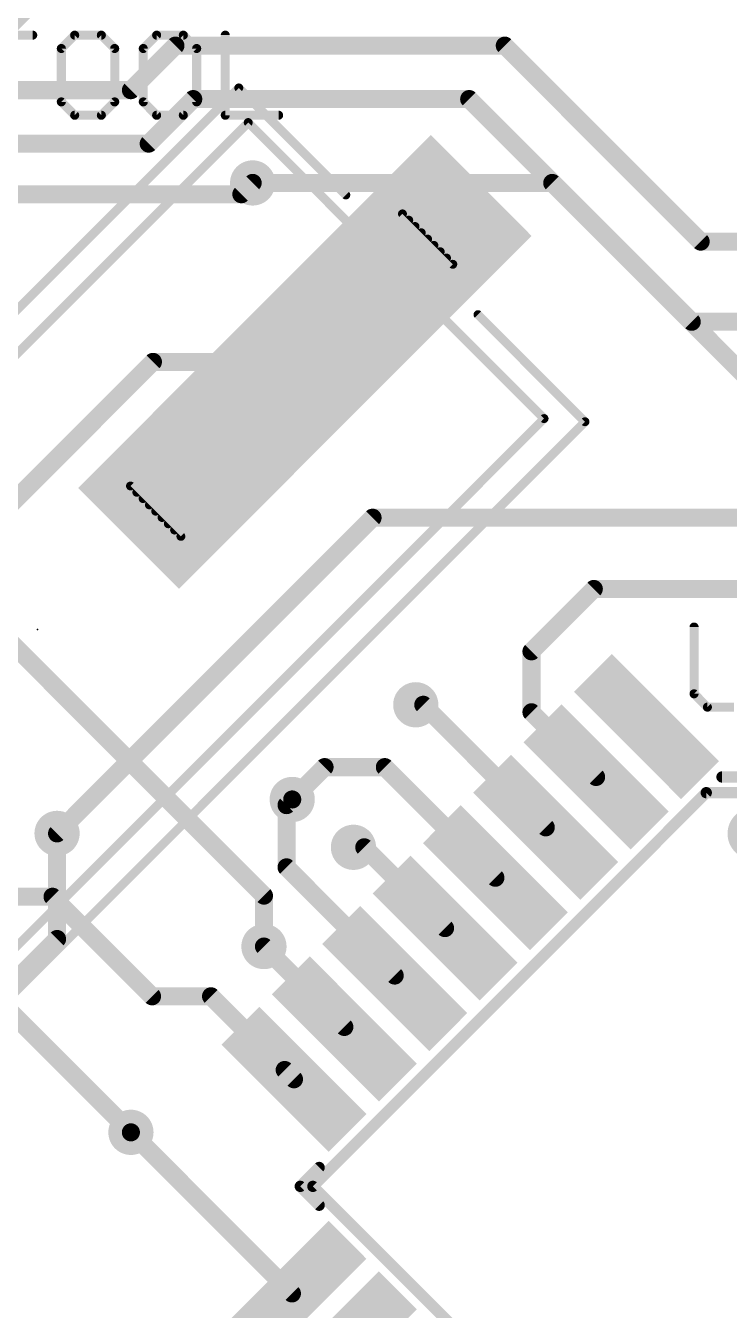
# Model space of a CAD drawing. Extents: x -0.1 to 50.1, y -0.1 to 50.1.
# Drawn here: x 16.82 to 24.72, y 23.6 to 38.02 of the extents above; entities that cross this region are included whole.
import ezdxf

# ---------------------------------------------------------------- set-up
doc = ezdxf.new("R2010")
doc.units = 0
for name, color, linetype in [('1', 22, 'CONTINUOUS'), ('16', 175, 'CONTINUOUS'), ('18', 82, 'CONTINUOUS'), ('2', 175, 'CONTINUOUS'), ('21', 253, 'CONTINUOUS'), ('23', 7, 'CONTINUOUS'), ('25', 253, 'CONTINUOUS'), ('29', 253, 'CONTINUOUS'), ('31', 253, 'CONTINUOUS'), ('51', 253, 'CONTINUOUS')]:
    doc.layers.add(name, color=color, linetype=linetype)

# ---------------------------------------------------------------- blocks, each defined once
blk = doc.blocks.new('RECT')
blk.add_solid([(-0.5, -0.5), (0.5, -0.5), (-0.5, 0.5), (0.5, 0.5)])
blk = doc.blocks.new('ROUNDV')
at = {"const_width": 0.5}
blk.add_lwpolyline([(0, -0.25, 1), (0, 0.25, 1), (0, -0.25)], format="xyb", dxfattribs=at)

msp = doc.modelspace()

# ---------------------------------------------------------------- linework, layer by layer
at = {"layer": '1', "const_width": 0.2032}
for points in [[(18, 37.3), (18.5, 37.8)], [(18.5, 37.8), (22.2, 37.8)], [(22.2, 37.8), (24.4, 35.6)], [(16.4464, 37.3), (18, 37.3)], [(18.2, 36.7), (18.7, 37.2)], [(18.7, 37.2), (21.8, 37.2)], [(21.8, 37.2), (24.3, 34.7)], [(14.1508, 36.7), (18.2, 36.7)], [(19.2405, 36.1315), (19.3675, 36.2585)], [(7.493, 36.1315), (19.2405, 36.1315)], [(24.4, 35.6), (30, 35.6)], [(24.3, 34.7), (26, 34.7)], [(18.2474, 34.2494), (16.4592, 32.4612)], [(19.9543, 34.2494), (18.2474, 34.2494)], [(20.7144, 32.5), (17.1704, 28.956)], [(31.9, 32.5), (20.7144, 32.5)], [(22.5, 31), (23.2, 31.7)], [(23.2, 31.7), (26.2, 31.7)], [(22.5, 30.3156), (22.5, 31)], [(21.2, 30.4), (21.2843, 30.4)], [(21.2843, 30.4), (22.6601, 29.0241)], [(23.2258, 29.5898), (22.5, 30.3156)], [(20.175, 29.7), (19.812, 29.337)], [(20.8529, 29.7), (20.175, 29.7)], [(20.8529, 29.7), (22.0945, 28.4584)], [(19.7485, 29.2735), (19.812, 29.337)], [(19.7485, 28.575), (19.7485, 29.2735)], [(20.5, 28.8), (20.6215, 28.8)], [(20.6215, 28.8), (21.5288, 27.8927)], [(20.9631, 27.3604), (19.7485, 28.575)], [(13.9497, 28.2448), (17.1196, 28.2448)], [(17.1196, 28.2448), (18.2372, 27.1272)], [(20.3974, 26.7831), (19.4945, 27.686)], [(20.9631, 27.327), (20.9631, 27.3604)], [(18.2372, 27.1272), (18.9002, 27.1272)], [(18.9002, 27.1272), (19.8317, 26.1957)], [(20.3974, 26.7614), (20.3974, 26.7831)], [(19.7274, 26.3), (19.8317, 26.1957)], [(19.8085, 23.7915), (18, 25.6)], [(19.8317, 23.7915), (19.8085, 23.7915)]]:
    msp.add_lwpolyline(points, dxfattribs=at)
at = {"layer": '1', "const_width": 0.1016}
for points in [[(18.5, 37.8508, 1), (18.5, 37.7492)], [(18.5359, 37.7641, 1), (18.4641, 37.8359)], [(22.2359, 37.8359, 1), (22.1641, 37.7641)], [(22.2, 37.7492, 1), (22.2, 37.8508)], [(17.9641, 37.3359, 1), (18.0359, 37.2641)], [(18, 37.2492, 1), (18, 37.3508)], [(18.7, 37.2508, 1), (18.7, 37.1492)], [(18.7359, 37.1641, 1), (18.6641, 37.2359)], [(21.8359, 37.2359, 1), (21.7641, 37.1641)], [(21.8, 37.1492, 1), (21.8, 37.2508)], [(18.1641, 36.7359, 1), (18.2359, 36.6641)], [(18.2, 36.6492, 1), (18.2, 36.7508)], [(19.4034, 36.2226, 1), (19.3316, 36.2944)], [(19.2046, 36.1674, 1), (19.2764, 36.0956)], [(19.2405, 36.0807, 1), (19.2405, 36.1823)], [(24.4, 35.6508, 1), (24.4, 35.5492)], [(24.3641, 35.5641, 1), (24.4359, 35.6359)], [(24.3, 34.7508, 1), (24.3, 34.6492)], [(24.2641, 34.6641, 1), (24.3359, 34.7359)], [(18.2474, 34.3002, 1), (18.2474, 34.1986)], [(18.2833, 34.2135, 1), (18.2115, 34.2853)], [(19.9543, 34.1986, 1), (19.9543, 34.3002)], [(20.7144, 32.5508, 1), (20.7144, 32.4492)], [(20.7503, 32.4641, 1), (20.6785, 32.5359)], [(23.2, 31.7508, 1), (23.2, 31.6492)], [(23.2359, 31.6641, 1), (23.1641, 31.7359)], [(22.5508, 31, 1), (22.4492, 31)], [(22.4641, 31.0359, 1), (22.5359, 30.9641)], [(21.2, 30.4508, 1), (21.2, 30.3492)], [(21.3202, 30.4359, 1), (21.2483, 30.3641)], [(21.2843, 30.3492, 1), (21.2843, 30.4508)], [(22.5359, 30.3515, 1), (22.4641, 30.2797)], [(22.4492, 30.3156, 1), (22.5508, 30.3156)], [(20.175, 29.7508, 1), (20.175, 29.6492)], [(20.2109, 29.6641, 1), (20.1391, 29.7359)], [(20.8888, 29.7359, 1), (20.817, 29.6641)], [(20.8529, 29.6492, 1), (20.8529, 29.7508)], [(23.1899, 29.5539, 1), (23.2618, 29.6257)], [(19.7761, 29.3729, 1), (19.8479, 29.3011)], [(19.8479, 29.3011, 1), (19.7761, 29.3729)], [(19.7993, 29.2735, 1), (19.6977, 29.2735)], [(19.7126, 29.3094, 1), (19.7844, 29.2376)], [(17.1345, 28.9919, 1), (17.2063, 28.9201)], [(22.6242, 28.9882, 1), (22.6961, 29.06)], [(20.5, 28.8508, 1), (20.5, 28.7492)], [(20.6574, 28.8359, 1), (20.5856, 28.7641)], [(20.6215, 28.7492, 1), (20.6215, 28.8508)], [(19.7844, 28.6109, 1), (19.7126, 28.5391)], [(19.6977, 28.575, 1), (19.7993, 28.575)], [(22.0585, 28.4225, 1), (22.1304, 28.4943)], [(17.1555, 28.2807, 1), (17.0837, 28.2089)], [(17.1196, 28.194, 1), (17.1196, 28.2956)], [(21.4929, 27.8568, 1), (21.5647, 27.9287)], [(19.5304, 27.7219, 1), (19.4586, 27.6501)], [(21.0139, 27.3604, 1), (20.9123, 27.3604)], [(20.9272, 27.3245, 1), (20.999, 27.3963)], [(20.9123, 27.327, 1), (21.0139, 27.327)], [(18.2372, 27.178, 1), (18.2372, 27.0764)], [(18.2013, 27.0913, 1), (18.2731, 27.1631)], [(18.9361, 27.1631, 1), (18.8643, 27.0913)], [(18.9002, 27.0764, 1), (18.9002, 27.178)], [(20.4482, 26.7831, 1), (20.3466, 26.7831)], [(20.3615, 26.7472, 1), (20.4333, 26.819)], [(20.3466, 26.7614, 1), (20.4482, 26.7614)], [(19.7633, 26.3359, 1), (19.6915, 26.2641)], [(19.7958, 26.1598, 1), (19.8676, 26.2316)], [(19.7958, 26.1598, 1), (19.8676, 26.2316)], [(18.0359, 25.6359, 1), (17.9641, 25.5641)], [(19.8085, 23.8423, 1), (19.8085, 23.7407)], [(19.7726, 23.7556, 1), (19.8444, 23.8274)], [(19.8317, 23.7407, 1), (19.8317, 23.8423)]]:
    msp.add_lwpolyline(points, format="xyb", dxfattribs=at)
at = {"layer": '16', "const_width": 0.2032}
for points in [[(18.6, 39.9868), (14.6, 35.9868)], [(19.3675, 36.2585), (22.733, 36.2585)], [(22.733, 36.2585), (24.8915, 34.1)], [(19.4945, 28.2575), (16.51, 31.242)], [(17.1704, 28.956), (17.1704, 27.7704)], [(19.4945, 27.686), (19.4945, 28.2575)], [(17.1704, 27.7704), (16.5, 27.1)]]:
    msp.add_lwpolyline(points, dxfattribs=at)
at = {"layer": '16', "const_width": 0.1016}
for points in [[(19.3675, 36.3093, 1), (19.3675, 36.2077)], [(22.7689, 36.2944, 1), (22.6971, 36.2226)], [(22.733, 36.2077, 1), (22.733, 36.3093)], [(17.2212, 28.956, 1), (17.1196, 28.956)], [(19.5453, 28.2575, 1), (19.4437, 28.2575)], [(19.4586, 28.2216, 1), (19.5304, 28.2934)], [(17.2063, 27.7345, 1), (17.1345, 27.8063)], [(17.1196, 27.7704, 1), (17.2212, 27.7704)], [(19.4437, 27.686, 1), (19.5453, 27.686)]]:
    msp.add_lwpolyline(points, format="xyb", dxfattribs=at)
at = {"layer": '2', "const_width": 0.2032}
msp.add_lwpolyline([(18, 25.6), (16.5, 27.1)], dxfattribs=at)
at = {"layer": '2', "const_width": 0.1016}
msp.add_lwpolyline([(17.9641, 25.5641, 1), (18.0359, 25.6359)], format="xyb", dxfattribs=at)
at = {"layer": '21'}
for points, const_width in [([(16.2975, 37.9176), (16.897, 37.9176)], 0.1016), ([(17.3682, 37.9176), (17.2183, 37.7677)], 0.1016), ([(17.6679, 37.9176), (17.3682, 37.9176)], 0.1016), ([(17.8178, 37.7677), (17.6679, 37.9176)], 0.1016), ([(18.289, 37.9176), (18.1391, 37.7677)], 0.1016), ([(18.5887, 37.9176), (18.289, 37.9176)], 0.1016), ([(18.7386, 37.7677), (18.5887, 37.9176)], 0.1016), ([(19.0599, 37.9176), (19.0599, 37.0184)], 0.1016), ([(17.2183, 37.7677), (17.2183, 37.1683)], 0.1016), ([(17.8178, 37.1683), (17.8178, 37.7677)], 0.1016), ([(18.1391, 37.7677), (18.1391, 37.1683)], 0.1016), ([(18.7386, 37.1683), (18.7386, 37.7677)], 0.1016), ([(10.7972, 28.9108), (19.2118, 37.3253)], 0.1), ([(19.2118, 37.3253), (20.4139, 36.1232)], 0.1), ([(17.2183, 37.1683), (17.3682, 37.0184)], 0.1016), ([(17.6679, 37.0184), (17.8178, 37.1683)], 0.1016), ([(18.1391, 37.1683), (18.289, 37.0184)], 0.1016), ([(18.5887, 37.0184), (18.7386, 37.1683)], 0.1016), ([(17.3682, 37.0184), (17.6679, 37.0184)], 0.1016), ([(18.289, 37.0184), (18.5887, 37.0184)], 0.1016), ([(19.0599, 37.0184), (19.6593, 37.0184)], 0.1016), ([(21.8988, 34.7797), (23.1009, 33.5777)], 0.1), ([(23.1009, 33.5777), (14.6156, 25.0924)], 0.1), ([(24.64, 29.5898), (25.2057, 29.5898)], 0.127), ([(19.9024, 24.9936), (20.1146, 25.2057)], 0.127), ([(19.9024, 24.9936), (20.1146, 24.7815)], 0.127)]:
    msp.add_lwpolyline(points, dxfattribs=dict(at, const_width=const_width))
for points, const_width in [([(16.897, 37.8922, 1), (16.897, 37.943)], 0.0508), ([(17.3682, 37.943, 1), (17.3682, 37.8922)], 0.0508), ([(17.3861, 37.8996, 1), (17.3502, 37.9355)], 0.0508), ([(17.6859, 37.9355, 1), (17.6499, 37.8996)], 0.0508), ([(17.6679, 37.8922, 1), (17.6679, 37.943)], 0.0508), ([(18.289, 37.943, 1), (18.289, 37.8922)], 0.0508), ([(18.3069, 37.8996, 1), (18.271, 37.9355)], 0.0508), ([(18.6066, 37.9355, 1), (18.5707, 37.8996)], 0.0508), ([(18.5887, 37.8922, 1), (18.5887, 37.943)], 0.0508), ([(19.0853, 37.9176, 1), (19.0345, 37.9176)], 0.0508), ([(17.2437, 37.7677, 1), (17.1929, 37.7677)], 0.0508), ([(17.2004, 37.7857, 1), (17.2363, 37.7497)], 0.0508), ([(17.8432, 37.7677, 1), (17.7924, 37.7677)], 0.0508), ([(17.7998, 37.7497, 1), (17.8357, 37.7857)], 0.0508), ([(18.1211, 37.7857, 1), (18.1571, 37.7497)], 0.0508), ([(18.1645, 37.7677, 1), (18.1137, 37.7677)], 0.0508), ([(18.764, 37.7677, 1), (18.7131, 37.7677)], 0.0508), ([(18.7206, 37.7497, 1), (18.7565, 37.7857)], 0.0508), ([(19.2295, 37.343, 1), (19.1941, 37.3076)], 0.05), ([(19.2295, 37.3076, 1), (19.1941, 37.343)], 0.05), ([(17.2363, 37.1862, 1), (17.2004, 37.1503)], 0.0508), ([(17.8357, 37.1503, 1), (17.7998, 37.1862)], 0.0508), ([(18.1571, 37.1862, 1), (18.1211, 37.1503)], 0.0508), ([(18.7565, 37.1503, 1), (18.7206, 37.1862)], 0.0508), ([(17.1929, 37.1683, 1), (17.2437, 37.1683)], 0.0508), ([(17.3682, 37.0438, 1), (17.3682, 36.993)], 0.0508), ([(17.6679, 36.993, 1), (17.6679, 37.0438)], 0.0508), ([(17.7924, 37.1683, 1), (17.8432, 37.1683)], 0.0508), ([(18.1137, 37.1683, 1), (18.1645, 37.1683)], 0.0508), ([(18.289, 37.0438, 1), (18.289, 36.993)], 0.0508), ([(18.5887, 36.993, 1), (18.5887, 37.0438)], 0.0508), ([(18.7131, 37.1683, 1), (18.764, 37.1683)], 0.0508), ([(19.0599, 37.0438, 1), (19.0599, 36.993)], 0.0508), ([(19.6593, 36.993, 1), (19.6593, 37.0438)], 0.0508), ([(17.3502, 37.0004, 1), (17.3861, 37.0364)], 0.0508), ([(17.6499, 37.0364, 1), (17.6859, 37.0004)], 0.0508), ([(18.271, 37.0004, 1), (18.3069, 37.0364)], 0.0508), ([(18.5707, 37.0364, 1), (18.6066, 37.0004)], 0.0508), ([(19.0345, 37.0184, 1), (19.0853, 37.0184)], 0.0508), ([(20.3962, 36.1056, 1), (20.4316, 36.1409)], 0.05), ([(21.9165, 34.7974, 1), (21.8811, 34.7621)], 0.05), ([(23.1186, 33.56, 1), (23.0832, 33.5953)], 0.05), ([(23.0832, 33.56, 1), (23.1186, 33.5953)], 0.05), ([(24.64, 29.6215, 1), (24.64, 29.558)], 0.0635), ([(24.9936, 28.812, 1), (24.9936, 29.0948, 1), (24.9936, 28.812)], 0.3), ([(20.137, 25.1833, 1), (20.0921, 25.2282)], 0.0635), ([(19.9249, 25.0161, 1), (19.88, 24.9711)], 0.0635), ([(19.88, 25.0161, 1), (19.9249, 24.9711)], 0.0635), ([(20.0921, 24.759, 1), (20.137, 24.8039)], 0.0635)]:
    msp.add_lwpolyline(points, format="xyb", dxfattribs=dict(at, const_width=const_width))
at = {"layer": '23'}
msp.add_point((16.9491, 31.2442), dxfattribs=at)
at = {"layer": '25', "const_width": 0.1016}
for points in [[(24.3262, 31.2727), (24.3262, 30.5234)], [(24.3262, 30.5234), (24.476, 30.3735)], [(24.476, 30.3735), (24.7758, 30.3735)]]:
    msp.add_lwpolyline(points, dxfattribs=at)
at = {"layer": '25', "const_width": 0.0508}
for points in [[(24.3516, 31.2727, 1), (24.3008, 31.2727)], [(24.3441, 30.5414, 1), (24.3082, 30.5054)], [(24.3008, 30.5234, 1), (24.3516, 30.5234)], [(24.476, 30.3989, 1), (24.476, 30.3481)], [(24.4581, 30.3556, 1), (24.494, 30.3915)]]:
    msp.add_lwpolyline(points, format="xyb", dxfattribs=at)
at = {"layer": '51'}
for points, const_width in [([(11.2568, 28.8754), (19.3179, 36.9364)], 0.1), ([(19.3179, 36.9364), (22.6413, 33.613)], 0.1), ([(17.9956, 32.8564), (21.0503, 35.9111)], 0.1), ([(21.0503, 35.9111), (17.9956, 32.8564)], 0.1), ([(21.0503, 35.9111), (21.616, 35.3454)], 0.1), ([(21.121, 35.8404), (18.0663, 32.7857)], 0.1), ([(21.1917, 35.7697), (18.137, 32.715)], 0.1), ([(21.2624, 35.699), (18.2077, 32.6443)], 0.1), ([(21.3331, 35.6283), (18.2784, 32.5736)], 0.1), ([(21.4038, 35.5576), (18.3491, 32.5029)], 0.1), ([(21.4745, 35.4868), (18.4198, 32.4321)], 0.1), ([(21.5452, 35.4161), (18.4905, 32.3614)], 0.1), ([(21.616, 35.3454), (18.5613, 32.2907)], 0.1), ([(22.6413, 33.613), (14.5802, 25.552)], 0.1), ([(18.5613, 32.2907), (17.9956, 32.8564)], 0.1), ([(24.4633, 29.413), (20.0439, 24.9936)], 0.127), ([(25.5239, 29.413), (24.4633, 29.413)], 0.127), ([(20.0439, 24.9936), (24.9936, 20.0439)], 0.127)]:
    msp.add_lwpolyline(points, dxfattribs=dict(at, const_width=const_width))
for points, const_width in [([(19.3355, 36.9541, 1), (19.3002, 36.9187)], 0.05), ([(19.3355, 36.9187, 1), (19.3002, 36.9541)], 0.05), ([(21.068, 35.9288, 1), (21.0326, 35.8934)], 0.05), ([(21.068, 35.8934, 1), (21.0326, 35.9288)], 0.05), ([(21.068, 35.8934, 1), (21.0326, 35.9288)], 0.05), ([(21.1387, 35.8227, 1), (21.1033, 35.8581)], 0.05), ([(21.2094, 35.752, 1), (21.174, 35.7874)], 0.05), ([(21.2801, 35.6813, 1), (21.2447, 35.7167)], 0.05), ([(21.3508, 35.6106, 1), (21.3154, 35.6459)], 0.05), ([(21.4215, 35.5399, 1), (21.3862, 35.5752)], 0.05), ([(21.4922, 35.4692, 1), (21.4569, 35.5045)], 0.05), ([(21.5629, 35.3985, 1), (21.5276, 35.4338)], 0.05), ([(21.6336, 35.3277, 1), (21.5983, 35.3631)], 0.05), ([(21.5983, 35.3277, 1), (21.6336, 35.3631)], 0.05), ([(22.6589, 33.5953, 1), (22.6236, 33.6307)], 0.05), ([(22.6236, 33.5953, 1), (22.6589, 33.6307)], 0.05), ([(18.0132, 32.8741, 1), (17.9779, 32.8387)], 0.05), ([(17.9779, 32.8741, 1), (18.0132, 32.8387)], 0.05), ([(17.9779, 32.8741, 1), (18.0132, 32.8387)], 0.05), ([(18.0486, 32.8034, 1), (18.084, 32.768)], 0.05), ([(18.1193, 32.7327, 1), (18.1547, 32.6973)], 0.05), ([(18.19, 32.6619, 1), (18.2254, 32.6266)], 0.05), ([(18.2607, 32.5912, 1), (18.2961, 32.5559)], 0.05), ([(18.3314, 32.5205, 1), (18.3668, 32.4852)], 0.05), ([(18.4022, 32.4498, 1), (18.4375, 32.4145)], 0.05), ([(18.4729, 32.3791, 1), (18.5082, 32.3438)], 0.05), ([(18.5436, 32.3084, 1), (18.5789, 32.273)], 0.05), ([(18.5436, 32.273, 1), (18.5789, 32.3084)], 0.05), ([(24.4633, 29.4448, 1), (24.4633, 29.3813)], 0.0635), ([(24.4857, 29.3906, 1), (24.4408, 29.4355)], 0.0635), ([(20.0663, 25.0161, 1), (20.0214, 24.9711)], 0.0635), ([(20.0214, 25.0161, 1), (20.0663, 24.9711)], 0.0635)]:
    msp.add_lwpolyline(points, format="xyb", dxfattribs=dict(at, const_width=const_width))

# ---------------------------------------------------------------- block references
at = {"layer": '1'}
for p, xscale, yscale, rotation in [((19.9543, 34.2494), 5.5, 1.5, 225), ((23.7915, 30.1555), 0.5, 1.6, 225), ((23.2258, 29.5898), 0.5, 1.6, 225), ((22.6601, 29.0241), 0.5, 1.6, 225), ((22.0945, 28.4584), 0.5, 1.6, 225), ((21.5288, 27.8927), 0.5, 1.6, 225), ((20.9631, 27.327), 0.5, 1.6, 225), ((20.3974, 26.7614), 0.5, 1.6, 225), ((19.8317, 26.1957), 0.5, 1.6, 225), ((19.8317, 23.7915), 0.5, 1.6, 135), ((20.3974, 23.2258), 0.5, 1.6, 135)]:
    msp.add_blockref('RECT', p, dxfattribs=dict(at, xscale=xscale, yscale=yscale, rotation=rotation))
at = {"layer": '18', "xscale": 0.508, "yscale": 0.508}
for p in [(19.3675, 36.2585), (19.3675, 36.2585), (19.3675, 36.2585), (19.3675, 36.2585), (21.2, 30.4), (21.2, 30.4), (21.2, 30.4), (21.2, 30.4), (19.812, 29.337), (19.812, 29.337), (19.812, 29.337), (19.812, 29.337), (17.1704, 28.956), (17.1704, 28.956), (17.1704, 28.956), (17.1704, 28.956), (20.5, 28.8), (20.5, 28.8), (20.5, 28.8), (20.5, 28.8), (19.4945, 27.686), (19.4945, 27.686), (19.4945, 27.686), (19.4945, 27.686), (18, 25.6), (18, 25.6), (18, 25.6), (18, 25.6)]:
    msp.add_blockref('ROUNDV', p, dxfattribs=at)
at = {"layer": '29'}
for p, xscale, yscale, rotation in [((19.9543, 34.2494), 5.6016, 1.6016, 225), ((23.7915, 30.1555), 0.6016, 1.7016, 225), ((23.2258, 29.5898), 0.6016, 1.7016, 225), ((22.6601, 29.0241), 0.6016, 1.7016, 225), ((22.0945, 28.4584), 0.6016, 1.7016, 225), ((21.5288, 27.8927), 0.6016, 1.7016, 225), ((20.9631, 27.327), 0.6016, 1.7016, 225), ((20.3974, 26.7614), 0.6016, 1.7016, 225), ((19.8317, 26.1957), 0.6016, 1.7016, 225), ((19.8317, 23.7915), 0.6016, 1.7016, 135), ((20.3974, 23.2258), 0.6016, 1.7016, 135)]:
    msp.add_blockref('RECT', p, dxfattribs=dict(at, xscale=xscale, yscale=yscale, rotation=rotation))
at = {"layer": '31'}
for p, xscale, yscale, rotation in [((19.9543, 34.2494), 5.5, 1.5, 225), ((23.7915, 30.1555), 0.5, 1.6, 225), ((23.2258, 29.5898), 0.5, 1.6, 225), ((22.6601, 29.0241), 0.5, 1.6, 225), ((22.0945, 28.4584), 0.5, 1.6, 225), ((21.5288, 27.8927), 0.5, 1.6, 225), ((20.9631, 27.327), 0.5, 1.6, 225), ((20.3974, 26.7614), 0.5, 1.6, 225), ((19.8317, 26.1957), 0.5, 1.6, 225), ((19.8317, 23.7915), 0.5, 1.6, 135), ((20.3974, 23.2258), 0.5, 1.6, 135)]:
    msp.add_blockref('RECT', p, dxfattribs=dict(at, xscale=xscale, yscale=yscale, rotation=rotation))
at = {"layer": '51', "xscale": 0.375, "yscale": 0.6}
for p, rotation in [((24.0037, 29.9433), 225), ((23.438, 29.3777), 225), ((22.8723, 28.812), 225), ((22.3066, 28.2463), 225), ((21.7409, 27.6806), 225), ((21.1752, 27.1149), 225), ((20.6095, 26.5492), 225), ((20.0439, 25.9835), 225), ((20.0439, 24.0037), 135), ((20.6095, 23.438), 135)]:
    msp.add_blockref('RECT', p, dxfattribs=dict(at, rotation=rotation))

doc.saveas('drawing.dxf')
